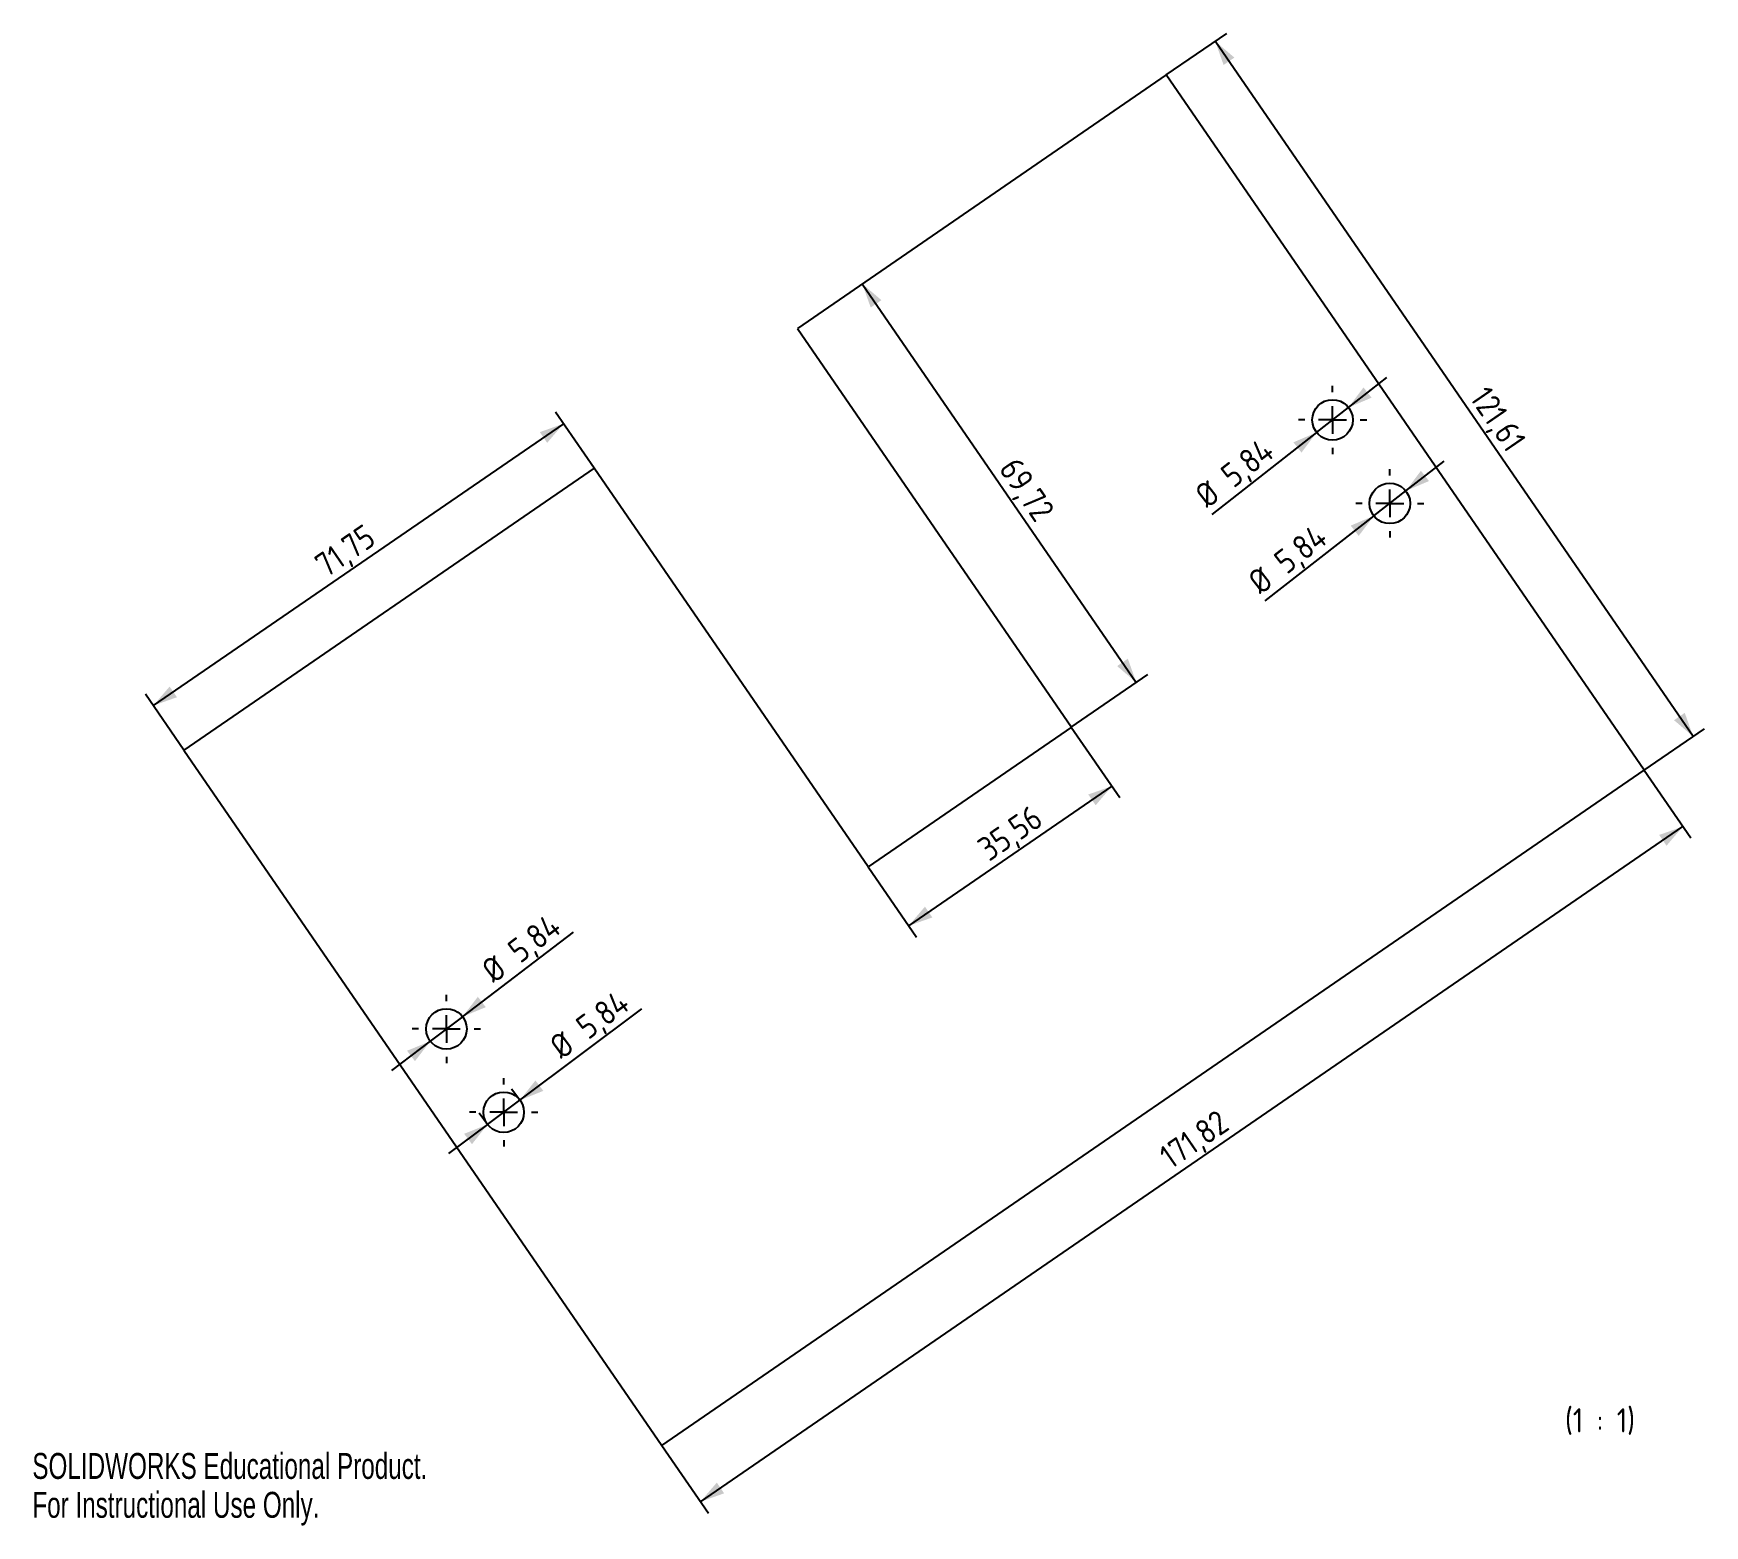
# Model space of a CAD drawing. Header units: millimetres. Extents: x 0 to 241, y 0 to 215.
import ezdxf

# ---------------------------------------------------------------- set-up
doc = ezdxf.new("R2010")
doc.units = ezdxf.units.MM
doc.linetypes.add('CENTERX2', pattern=[20.32, 12.7, -2.54, 2.54, -2.54])
doc.layers.add('SLD-0', color=179, linetype='Continuous')
doc.styles.add('SLDTEXTSTYLE0', font='ISOCP', dxfattribs={"width": 0.96})
doc.styles.add('SLDTEXTSTYLE1', font='TXT', dxfattribs={"width": 0.7})
doc.dimstyles.new('SLDDIMSTYLE0', dxfattribs={"dimtxt": 3.5, "dimasz": 3.5, "dimexe": 0, "dimexo": 0.0625, "dimgap": 0.875, "dimtad": 1, "dimrnd": 1e-09, "dimzin": 12, "dimdsep": 46, "dimtxsty": 'SLDTEXTSTYLE0', "dimsah": 1, "dimcen": 0.09, "dimadec": 0, "dimazin": 3, "dimtfac": 1, "dimtdec": 0, "dimtofl": 0, "dimtmove": 0, "dimatfit": 3, "dimfxl": 0, "dimfrac": 2, "dimtolj": 1, "dimtzin": 12, "dimarcsym": 0})
doc.dimstyles.new('SLDDIMSTYLE1', dxfattribs={"dimtxt": 3.5, "dimasz": 3.5, "dimexe": 0, "dimexo": 0.0625, "dimgap": 0.875, "dimtad": 1, "dimrnd": 1e-09, "dimzin": 12, "dimdsep": 46, "dimtxsty": 'SLDTEXTSTYLE0', "dimsah": 1, "dimcen": 0.09, "dimadec": 0, "dimazin": 3, "dimtfac": 1, "dimtdec": 0, "dimtmove": 0, "dimatfit": 0, "dimfxl": 0, "dimfrac": 2, "dimtolj": 1, "dimtzin": 12, "dimarcsym": 0})
doc.dimstyles.new('SLDDIMSTYLE2', dxfattribs={"dimtxt": 3.5, "dimasz": 3.5, "dimexe": 0, "dimexo": 0.0625, "dimgap": 0.875, "dimtad": 1, "dimrnd": 1e-09, "dimzin": 12, "dimdsep": 46, "dimtxsty": 'SLDTEXTSTYLE0', "dimsah": 1, "dimcen": 0, "dimadec": 0, "dimazin": 3, "dimtfac": 1, "dimtdec": 0, "dimtmove": 0, "dimatfit": 3, "dimfxl": 0, "dimfrac": 2, "dimtolj": 1, "dimtzin": 12, "dimarcsym": 0})

# ---------------------------------------------------------------- blocks, each defined once
blk = doc.blocks.new('_D')
at = {"layer": 'SLD-0', "color": 7}
for p, q in [((232.32, 108.84), (239.04, 99.07)), ((96.3, 3.4), (237.91, 100.72)), ((90.72, 11.52), (97.44, 1.75))]:
    blk.add_line(p, q, dxfattribs=at)
for points in [[(237.91, 100.72), (234.49, 99.51), (235.55, 97.96)], [(96.3, 3.4), (99.72, 4.6), (98.66, 6.15)]]:
    blk.add_solid(points, dxfattribs=at)
at = {"layer": 'SLD-0', "color": 7, "insert": (162.12, 54.11), "char_height": 3.5, "attachment_point": 1, "rotation": 34.5012, "style": 'SLDTEXTSTYLE0'}
blk.add_mtext('171,82', dxfattribs=at)
blk = doc.blocks.new('_D_1')
at = {"layer": 'SLD-0', "color": 7}
for p, q in [((149.76, 115.07), (156.75, 104.9)), ((155.62, 106.55), (126.31, 86.41)), ((120.46, 94.92), (127.44, 84.76))]:
    blk.add_line(p, q, dxfattribs=at)
for points in [[(155.62, 106.55), (152.2, 105.34), (153.27, 103.79)], [(126.31, 86.41), (129.73, 87.62), (128.66, 89.17)]]:
    blk.add_solid(points, dxfattribs=at)
at = {"layer": 'SLD-0', "color": 7, "insert": (135.92, 98.48), "char_height": 3.5, "attachment_point": 1, "rotation": 34.5012, "style": 'SLDTEXTSTYLE0'}
blk.add_mtext('35,56', dxfattribs=at)
blk = doc.blocks.new('_D_2')
at = {"layer": 'SLD-0', "color": 7}
for p, q in [((80.97, 152.38), (75.43, 160.44)), ((76.56, 158.79), (17.43, 118.15)), ((21.84, 111.74), (16.3, 119.8))]:
    blk.add_line(p, q, dxfattribs=at)
for points in [[(76.56, 158.79), (73.15, 157.58), (74.21, 156.03)], [(17.43, 118.15), (20.85, 119.36), (19.79, 120.9)]]:
    blk.add_solid(points, dxfattribs=at)
at = {"layer": 'SLD-0', "color": 7, "insert": (40.39, 139.4), "char_height": 3.5, "attachment_point": 1, "rotation": 34.5012, "style": 'SLDTEXTSTYLE0'}
blk.add_mtext('71,75', dxfattribs=at)
blk = doc.blocks.new('_D_3')
at = {"layer": 'SLD-0', "color": 7}
for p, q in [((119.63, 178.95), (159.12, 121.5)), ((149.76, 115.07), (160.77, 122.63))]:
    blk.add_line(p, q, dxfattribs=at)
for points in [[(119.63, 178.95), (120.84, 175.54), (122.39, 176.6)], [(159.12, 121.5), (157.91, 124.91), (156.36, 123.85)]]:
    blk.add_solid(points, dxfattribs=at)
at = {"layer": 'SLD-0', "color": 7, "insert": (142.07, 154.26), "char_height": 3.5, "attachment_point": 1, "rotation": 304.5012, "style": 'SLDTEXTSTYLE0'}
blk.add_mtext('69,72', dxfattribs=at)
blk = doc.blocks.new('_D_4')
at = {"layer": 'SLD-0', "color": 7}
for p, q in [((163.44, 209.06), (172.15, 215.05)), ((239.39, 113.7), (170.5, 213.92)), ((232.32, 108.84), (241.03, 114.83))]:
    blk.add_line(p, q, dxfattribs=at)
for points in [[(170.5, 213.92), (171.71, 210.5), (173.26, 211.57)], [(239.39, 113.7), (238.18, 117.11), (236.63, 116.05)]]:
    blk.add_solid(points, dxfattribs=at)
at = {"layer": 'SLD-0', "color": 7, "insert": (209.94, 164.5), "char_height": 3.5, "attachment_point": 1, "rotation": 304.5012, "style": 'SLDTEXTSTYLE0'}
blk.add_mtext('121,61', dxfattribs=at)
blk = doc.blocks.new('_D_5')
at = {"layer": 'SLD-0', "color": 7}
for p, q in [((70.28, 61.27), (87.86, 74.42)), ((70.28, 61.27), (69.09, 62.88)), ((65.61, 57.78), (70.28, 61.27)), ((65.61, 57.78), (64.41, 59.38)), ((65.61, 57.78), (60, 53.58))]:
    blk.add_line(p, q, dxfattribs=at)
for points in [[(70.28, 61.27), (73.65, 62.62), (72.52, 64.12)], [(65.61, 57.78), (62.24, 56.43), (63.37, 54.93)]]:
    blk.add_solid(points, dxfattribs=at)
at = {"layer": 'SLD-0', "color": 7, "char_height": 3.5, "attachment_point": 1, "rotation": 36.7928, "style": 'SLDTEXTSTYLE0'}
for s, insert in [('5,84', (78.03, 72.7)), ('%%c', (74.22, 69.85))]:
    blk.add_mtext(s, dxfattribs=dict(at, insert=insert))
blk = doc.blocks.new('_D_6')
at = {"layer": 'SLD-0', "color": 7}
for p, q in [((62.01, 73.31), (78.01, 85.5)), ((62.01, 73.31), (57.36, 69.77)), ((57.36, 69.77), (51.79, 65.53))]:
    blk.add_line(p, q, dxfattribs=at)
for points in [[(62.01, 73.31), (65.36, 74.68), (64.22, 76.18)], [(57.36, 69.77), (54.01, 68.4), (55.15, 66.9)]]:
    blk.add_solid(points, dxfattribs=at)
at = {"layer": 'SLD-0', "color": 7, "char_height": 3.5, "attachment_point": 1, "rotation": 37.2958, "style": 'SLDTEXTSTYLE0'}
for s, insert in [('5,84', (68.2, 83.67)), ('%%c', (64.42, 80.79))]:
    blk.add_mtext(s, dxfattribs=dict(at, insert=insert))
blk = doc.blocks.new('_D_7')
at = {"layer": 'SLD-0', "color": 7}
for p, q in [((189.71, 161.13), (195.22, 165.44)), ((185.11, 157.53), (189.71, 161.13)), ((185.11, 157.53), (170, 145.7))]:
    blk.add_line(p, q, dxfattribs=at)
for points in [[(189.71, 161.13), (193.04, 162.54), (191.88, 164.02)], [(185.11, 157.53), (181.77, 156.11), (182.93, 154.63)]]:
    blk.add_solid(points, dxfattribs=at)
at = {"layer": 'SLD-0', "color": 7, "char_height": 3.5, "attachment_point": 1, "rotation": 38.0589, "style": 'SLDTEXTSTYLE0'}
for s, insert in [('5,84', (170.98, 152.16)), ('%%c', (167.24, 149.23))]:
    blk.add_mtext(s, dxfattribs=dict(at, insert=insert))
blk = doc.blocks.new('_D_8')
at = {"layer": 'SLD-0', "color": 7}
for p, q in [((197.97, 149.11), (203.49, 153.41)), ((193.36, 145.51), (197.97, 149.11)), ((193.36, 145.51), (177.66, 133.26))]:
    blk.add_line(p, q, dxfattribs=at)
for points in [[(197.97, 149.11), (201.31, 150.52), (200.15, 152)], [(193.36, 145.51), (190.03, 144.1), (191.18, 142.62)]]:
    blk.add_solid(points, dxfattribs=at)
at = {"layer": 'SLD-0', "color": 7, "char_height": 3.5, "attachment_point": 1, "rotation": 37.966, "style": 'SLDTEXTSTYLE0'}
for s, insert in [('5,84', (178.65, 139.72)), ('%%c', (174.9, 136.79))]:
    blk.add_mtext(s, dxfattribs=dict(at, insert=insert))
blk = doc.blocks.new('SW_CENTERMARKSYMBOL_0')
at = {"layer": 'SLD-0', "color": 0, "linetype": 'CENTERX2'}
for p, q in [((0, 4), (0, 4.921)), ((-4, 0), (-4.921, 0)), ((0, 0), (-2, 0)), ((0, 0), (0, 2)), ((0, 0), (0, -2)), ((0, 0), (2, 0)), ((4, 0), (4.921, 0)), ((0, -4), (0, -4.921))]:
    blk.add_line(p, q, dxfattribs=at)
blk = doc.blocks.new('SW_CENTERMARKSYMBOL_1')
at = {"layer": 'SLD-0', "color": 0, "linetype": 'CENTERX2'}
for p, q in [((0, 4), (0, 4.921)), ((-4, 0), (-4.921, 0)), ((0, 0), (-2, 0)), ((0, 0), (0, 2)), ((0, 0), (0, -2)), ((0, 0), (2, 0)), ((4, 0), (4.921, 0)), ((0, -4), (0, -4.921))]:
    blk.add_line(p, q, dxfattribs=at)
blk = doc.blocks.new('SW_CENTERMARKSYMBOL_2')
at = {"layer": 'SLD-0', "color": 0, "linetype": 'CENTERX2'}
for p, q in [((0, 4), (0, 4.921)), ((-4, 0), (-4.921, 0)), ((0, 0), (-2, 0)), ((0, 0), (0, 2)), ((0, 0), (0, -2)), ((0, 0), (2, 0)), ((4, 0), (4.921, 0)), ((0, -4), (0, -4.921))]:
    blk.add_line(p, q, dxfattribs=at)
blk = doc.blocks.new('SW_CENTERMARKSYMBOL_3')
at = {"layer": 'SLD-0', "color": 0, "linetype": 'CENTERX2'}
for p, q in [((0, 4), (0, 4.921)), ((-4, 0), (-4.921, 0)), ((0, 0), (-2, 0)), ((0, 0), (0, 2)), ((0, 0), (0, -2)), ((0, 0), (2, 0)), ((4, 0), (4.921, 0)), ((0, -4), (0, -4.921))]:
    blk.add_line(p, q, dxfattribs=at)

msp = doc.modelspace()

# ---------------------------------------------------------------- linework, layer by layer
at = {"color": 7, "linetype": 'Continuous', "lineweight": 25}
for p, q in [((163.44, 209.065), (110.274, 172.523)), ((232.324, 108.842), (163.44, 209.065)), ((110.274, 172.523), (149.764, 115.067)), ((80.968, 152.381), (21.838, 111.74)), ((120.458, 94.925), (80.968, 152.381)), ((149.764, 115.067), (120.458, 94.925)), ((21.838, 111.74), (90.722, 11.518)), ((90.722, 11.518), (232.324, 108.842))]:
    msp.add_line(p, q, dxfattribs=at)
for centre in [(187.408, 159.326), (195.667, 147.31), (59.685, 71.541), (67.944, 59.525)]:
    msp.add_circle(centre, 2.921, dxfattribs=at)

# ---------------------------------------------------------------- block references
at = {"layer": 'SLD-0', "color": 7, "linetype": 'CENTERX2'}
for name, p in [('SW_CENTERMARKSYMBOL_3', (187.408, 159.326)), ('SW_CENTERMARKSYMBOL_2', (195.667, 147.31)), ('SW_CENTERMARKSYMBOL_1', (59.685, 71.541)), ('SW_CENTERMARKSYMBOL_0', (67.944, 59.525))]:
    msp.add_blockref(name, p, dxfattribs=at)

# ---------------------------------------------------------------- texts
at = {"color": 7, "linetype": 'Continuous', "char_height": 3.73507, "attachment_point": 1, "style": 'SLDTEXTSTYLE1'}
for s, insert in [('SOLIDWORKS Educational Product.', (0, 10.417)), ('For Instructional Use Only.', (0, 4.815))]:
    msp.add_mtext(s, dxfattribs=dict(at, insert=insert))
at = {"layer": 'SLD-0', "insert": (225.964, 16.87), "char_height": 3.5, "attachment_point": 2, "style": 'SLDTEXTSTYLE0'}
msp.add_mtext('(1 : 1)', dxfattribs=at)

# ---------------------------------------------------------------- dimensions: what is measured, and where the dimension line sits
at = {"layer": 'SLD-0', "color": 7}
for base, p1, p2, angle, picture, middle in [((170.502, 213.919), (232.324, 108.842), (163.44, 209.065), 304.50116, '_D_4', (209.436, 157.271)), ((159.12, 121.497), (110.274, 172.523), (149.764, 115.067), 304.50116, '_D_3', (141.475, 147.169)), ((17.434, 118.148), (80.968, 152.381), (21.838, 111.74), 34.50116, '_D_2', (47.187, 138.597)), ((126.312, 86.408), (149.764, 115.067), (120.458, 94.925), 34.50116, '_D_1', (143.006, 97.882)), ((237.907, 100.72), (90.722, 11.518), (232.324, 108.842), 34.50116, '_D', (169.639, 53.799))]:
    dim = msp.add_linear_dim(base=base, p1=p1, p2=p2, angle=angle, dimstyle='SLDDIMSTYLE0', dxfattribs=at)
    dim.commit()
    dim.dimension.update_dxf_attribs({"geometry": picture, "text_midpoint": middle, "dimtype": 160})
for p1, p2, picture, middle in [((185.108, 157.525), (189.708, 161.127), '_D_7', (175.224, 149.786)), ((193.364, 145.513), (197.97, 149.107), '_D_8', (182.895, 137.344)), ((62.009, 73.311), (57.362, 69.771), '_D_6', (72.722, 81.471))]:
    dim = msp.add_diameter_dim_2p(p1=p1, p2=p2, dimstyle='SLDDIMSTYLE2', dxfattribs=at)
    dim.commit()
    dim.dimension.update_dxf_attribs({"geometry": picture, "text_midpoint": middle, "dimtype": 163})
dim = msp.add_linear_dim(base=(70.284, 61.274), p1=(65.605, 57.775), p2=(70.284, 61.274), angle=36.79284, text='%%c<>', dimstyle='SLDDIMSTYLE1', dxfattribs=at)
dim.commit()
dim.dimension.update_dxf_attribs({"geometry": '_D_5', "text_midpoint": (82.392, 70.33), "dimtype": 160})

doc.saveas('drawing.dxf')
